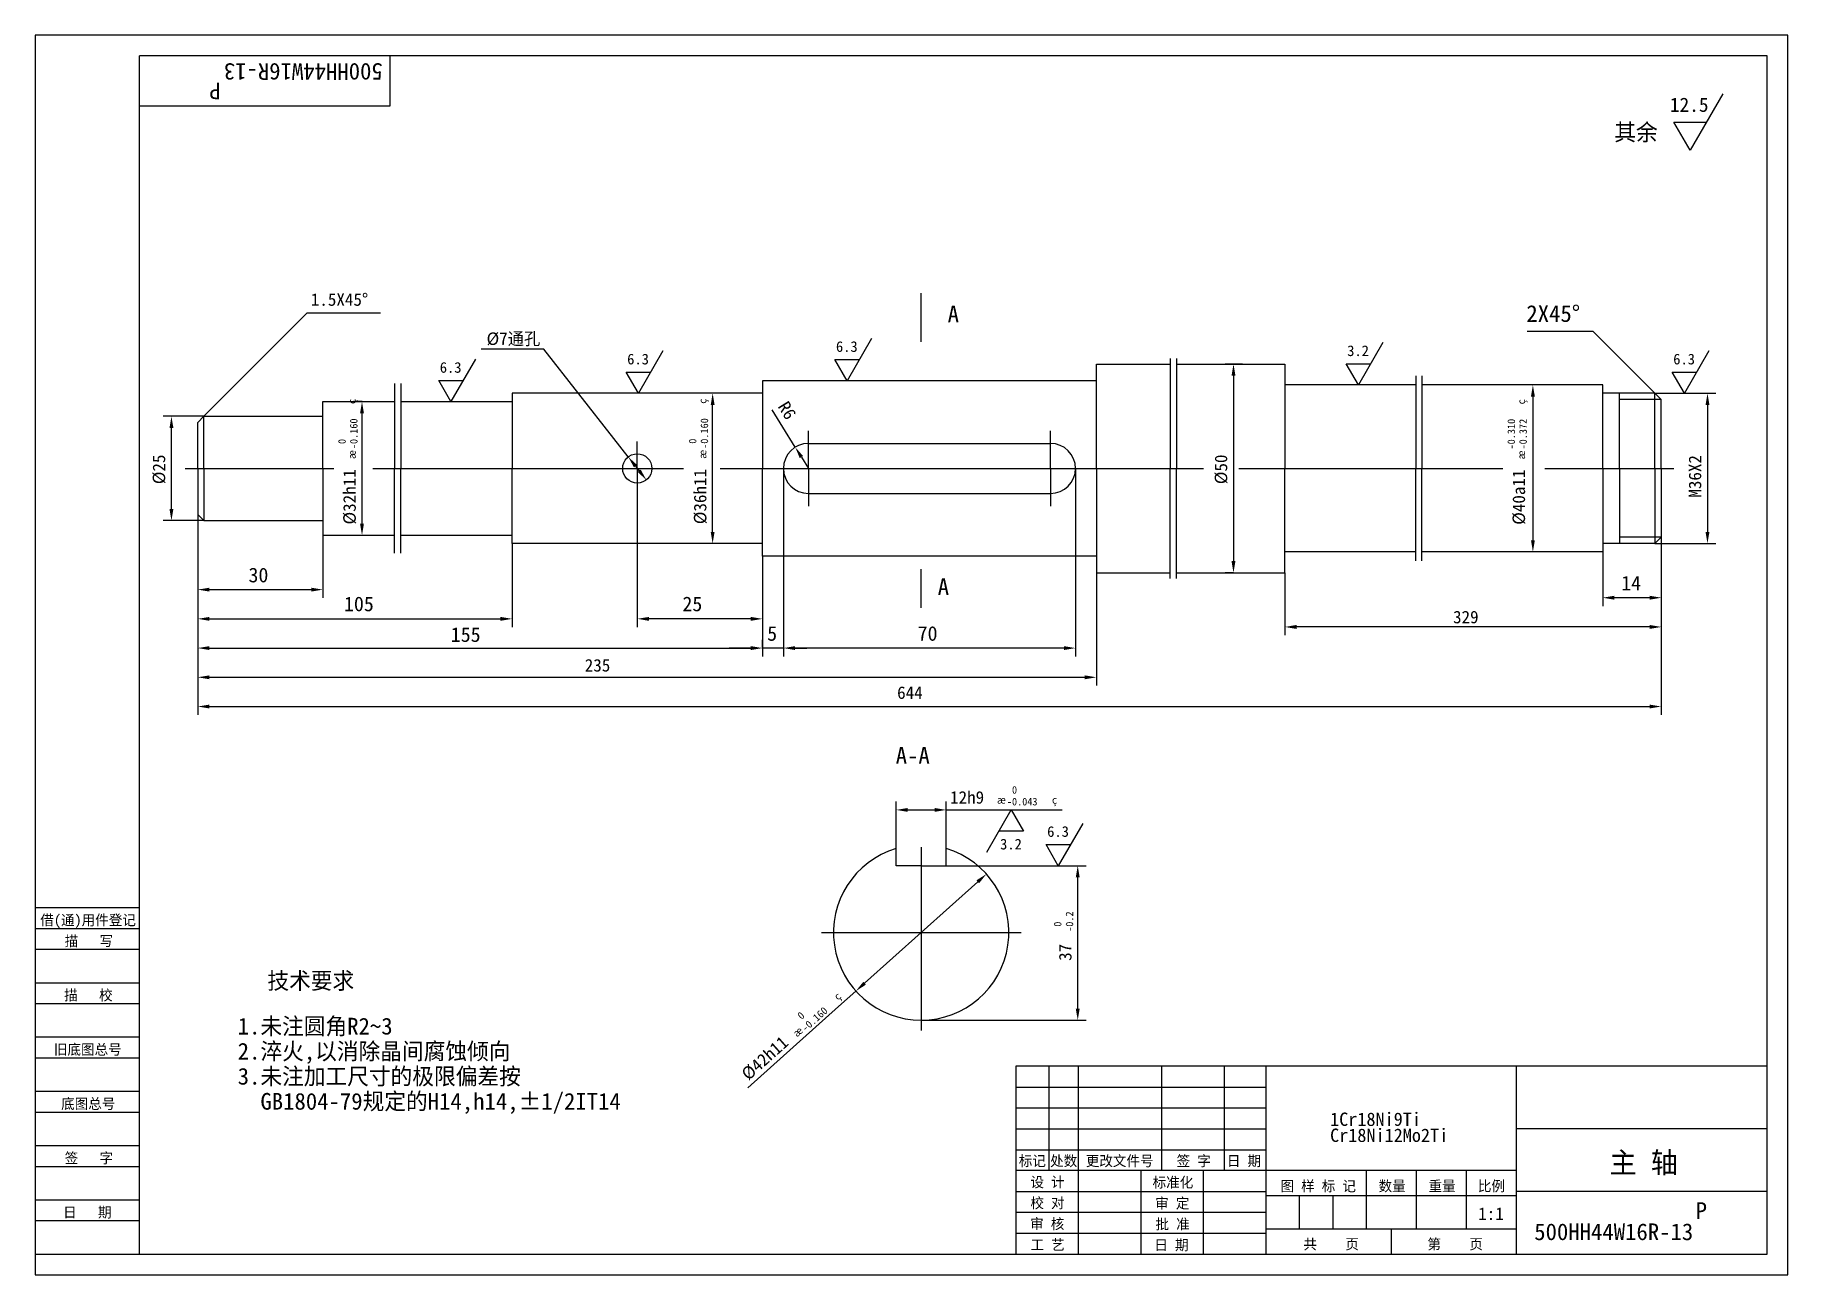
# Model space of a CAD drawing. Header units: metres. Extents: x 0 to 420, y 0 to 297.
import ezdxf

# ---------------------------------------------------------------- set-up
doc = ezdxf.new("R2010")
doc.units = ezdxf.units.M
for name, color, linetype in [('B', 3, 'Continuous'), ('C', 6, 'Continuous'), ('D', 1, 'Continuous'), ('FL', 5, 'Continuous'), ('HA', 5, 'Continuous'), ('T', 7, 'Continuous'), ('TL', 4, 'Continuous')]:
    doc.layers.add(name, color=color, linetype=linetype)

# ---------------------------------------------------------------- blocks, each defined once
blk = doc.blocks.new('TUKUN3')
at = {"layer": 'FL'}
for p, q in [((420, 297), (0, 297)), ((0, 297), (0, 0)), ((420, 0), (420, 297)), ((0, 78), (25, 78)), ((0, 70), (25, 70)), ((0, 65), (25, 65)), ((0, 57), (25, 57)), ((0, 52), (25, 52)), ((243, 25), (243, 50)), ((250, 5), (250, 50)), ((270, 25), (270, 50)), ((285, 25), (285, 50)), ((0, 44), (25, 44)), ((235, 45), (295, 45)), ((0, 39), (25, 39)), ((235, 40), (295, 40)), ((235, 35), (295, 35)), ((0, 31), (25, 31)), ((235, 30), (295, 30)), ((0, 26), (25, 26)), ((280, 5), (280, 25)), ((0, 18), (25, 18)), ((235, 20), (295, 20)), ((0, 13), (25, 13)), ((235, 15), (295, 15)), ((235, 10), (295, 10)), ((0, 0), (420, 0))]:
    blk.add_line(p, q, dxfattribs=at)
at = {"layer": 'TL'}
for p, q in [((415, 292), (25, 292)), ((25, 5), (25, 292)), ((85, 292), (85, 280)), ((415, 5), (415, 292)), ((85, 280), (25, 280)), ((0, 88), (25, 88)), ((0, 83), (25, 83)), ((415, 50), (235, 50)), ((235, 50), (235, 5)), ((295, 5), (295, 50)), ((355, 5), (355, 50)), ((415, 35), (355, 35)), ((355, 25), (235, 25)), ((265, 5), (265, 25)), ((319, 11), (319, 25)), ((331, 11), (331, 25)), ((343, 11), (343, 25)), ((295, 19), (355, 19)), ((303, 11), (303, 19)), ((311, 11), (311, 19)), ((415, 20), (355, 20)), ((355, 11), (295, 11)), ((325, 5), (325, 11)), ((0, 5), (415, 5))]:
    blk.add_line(p, q, dxfattribs=at)
at = {"layer": 'T'}
for s, p in [('借(通)用件登记', (1.26, 83.76)), ('描   写', (7.09, 78.76)), ('描   校', (6.98, 65.76)), ('旧底图总号', (4.52, 52.76)), ('底图总号', (6.25, 39.76)), ('签   字', (7.1, 26.76)), ('标记', (235.71, 26.07)), ('处数', (243.22, 26.07)), ('更改文件号', (251.75, 26.07)), ('签 字', (273.53, 26.07)), ('日 期', (285.57, 26.07)), ('设 计', (238.5, 20.99)), ('标准化', (267.77, 20.93)), ('图 样 标 记', (298.4, 20.04)), ('数量', (321.92, 20.04)), ('重量', (333.88, 20.04)), ('比例', (345.7, 20.04)), ('校 对', (238.48, 15.99)), ('审 定', (268.39, 15.93)), ('日   期', (6.72, 13.76)), ('审 核', (238.41, 10.99)), ('批 准', (268.46, 10.93)), ('工 艺', (238.52, 5.99)), ('日 期', (268.18, 5.93)), ('共    页', (303.91, 6.13)), ('第    页', (333.62, 6.13))]:
    blk.add_text(s, height=2.5, dxfattribs=at).set_placement(p)

msp = doc.modelspace()

# ---------------------------------------------------------------- linework, layer by layer
at = {"layer": 'B'}
for p, q in [((271.96, 219.55), (271.96, 193.19)), ((273.46, 219.55), (273.46, 193.19)), ((330.81, 215.35), (330.81, 193.19)), ((332.31, 215.35), (332.31, 193.19)), ((86.14, 213.5), (86.14, 193.19)), ((87.64, 213.5), (87.64, 193.19)), ((86.14, 172.88), (86.14, 193.19)), ((87.64, 172.88), (87.64, 193.19)), ((271.96, 166.84), (271.96, 193.19)), ((273.46, 166.84), (273.46, 193.19)), ((330.81, 171.03), (330.81, 193.19)), ((332.31, 171.03), (332.31, 193.19))]:
    msp.add_line(p, q, dxfattribs=at)
at = {"layer": 'C'}
for p, q in [((185.3, 193.19), (185.3, 202.19)), ((243.3, 193.19), (243.3, 202.19)), ((144.3, 193.19), (144.3, 199.61)), ((35.97, 193.19), (71.56, 193.19)), ((80.95, 193.19), (155.37, 193.19)), ((144.3, 193.19), (144.3, 187.44)), ((164.17, 193.19), (279.97, 193.19)), ((185.3, 193.19), (185.3, 184.19)), ((243.3, 193.19), (243.3, 184.19)), ((288.45, 193.19), (351.71, 193.19)), ((361.71, 193.19), (392.63, 193.19)), ((212.32, 102.45), (212.32, 58.59)), ((188.47, 82.02), (236.27, 82.02))]:
    msp.add_line(p, q, dxfattribs=at)
at = {"layer": 'D'}
for p, q in [((404.39, 282.91), (396.58, 269.39)), ((392.68, 276.15), (400.48, 276.15)), ((396.58, 269.39), (392.68, 276.15)), ((40.47, 205.69), (65.22, 230.44)), ((65.22, 230.44), (82.77, 230.44)), ((200.42, 224.33), (194.57, 214.19)), ((322.93, 223.33), (317.08, 213.19)), ((373.32, 226.01), (357.52, 226.01)), ((388.13, 211.19), (373.32, 226.01)), ((105.51, 219.33), (99.65, 209.19)), ((121.87, 221.77), (106.87, 221.77)), ((138.68, 200.35), (121.87, 221.77)), ((150.4, 221.33), (144.55, 211.19)), ((191.64, 219.26), (197.49, 219.26)), ((194.57, 214.19), (191.64, 219.26)), ((401.04, 221.33), (395.19, 211.19)), ((96.73, 214.26), (102.58, 214.26)), ((99.65, 209.19), (96.73, 214.26)), ((141.62, 216.26), (147.48, 216.26)), ((144.55, 211.19), (141.62, 216.26)), ((289.31, 218.19), (285.15, 218.19)), ((287.15, 215.39), (287.15, 170.99)), ((314.15, 218.26), (320, 218.26)), ((317.08, 213.19), (314.15, 218.26)), ((392.26, 216.26), (398.11, 216.26)), ((395.19, 211.19), (392.26, 216.26)), ((162.35, 211.19), (160.35, 211.19)), ((358.89, 213.19), (356.89, 213.19)), ((358.89, 210.39), (358.89, 175.99)), ((388.13, 211.19), (402.72, 211.19)), ((78.34, 209.19), (76.34, 209.19)), ((78.34, 179.99), (78.34, 206.39)), ((162.35, 177.99), (162.35, 208.39)), ((179.19, 203.05), (176.58, 207.25)), ((400.72, 208.39), (400.72, 177.99)), ((40.47, 205.69), (30.68, 205.69)), ((32.68, 183.49), (32.68, 202.89)), ((182.14, 198.29), (179.19, 203.05)), ((142.14, 195.94), (138.68, 200.35)), ((143.87, 193.74), (144.73, 192.64)), ((183.61, 195.91), (185.3, 193.19)), ((179.3, 193.19), (179.3, 148.16)), ((179.3, 193.19), (179.3, 148.16)), ((249.3, 193.19), (249.3, 148.16)), ((144.3, 187.44), (144.3, 155.16)), ((40.47, 180.69), (30.68, 180.69)), ((38.97, 182.19), (38.97, 134.16)), ((38.97, 182.19), (38.97, 141.16)), ((38.97, 182.19), (38.97, 148.16)), ((38.97, 182.19), (38.97, 155.16)), ((38.97, 182.19), (38.97, 162.16)), ((68.97, 177.19), (68.97, 162.16)), ((77.3, 177.19), (80.34, 177.19)), ((389.63, 176.69), (389.63, 134.16)), ((114.3, 175.19), (114.3, 155.16)), ((163.65, 175.19), (160.35, 175.19)), ((358.89, 173.19), (356.89, 173.19)), ((375.63, 173.19), (375.63, 160.22)), ((388.13, 175.19), (402.72, 175.19)), ((174.3, 172.19), (174.3, 148.16)), ((254.3, 168.19), (254.3, 141.16)), ((287.15, 168.19), (285.15, 168.19)), ((299.46, 168.19), (299.46, 153.22)), ((41.77, 164.16), (66.17, 164.16)), ((386.83, 162.22), (378.43, 162.22)), ((41.77, 157.16), (111.5, 157.16)), ((171.5, 157.16), (147.1, 157.16)), ((174.3, 150.16), (174.3, 152.16)), ((386.83, 155.22), (302.26, 155.22)), ((41.77, 150.16), (171.5, 150.16)), ((168.7, 150.16), (166.28, 150.16)), ((171.5, 150.16), (168.7, 150.16)), ((179.3, 150.16), (174.3, 150.16)), ((182.1, 150.16), (184.9, 150.16)), ((246.5, 150.16), (182.1, 150.16)), ((41.77, 143.16), (251.5, 143.16)), ((41.77, 136.16), (386.83, 136.16)), ((206.32, 102.15), (206.32, 113.39)), ((209.12, 111.39), (215.52, 111.39)), ((218.32, 102.15), (218.32, 113.39)), ((218.32, 111.39), (246.12, 111.39)), ((228.04, 101.25), (233.9, 111.39)), ((233.9, 111.39), (236.83, 106.32)), ((236.83, 106.32), (230.97, 106.32)), ((251.03, 108.16), (245.18, 98.02)), ((242.25, 103.09), (248.1, 103.09)), ((245.18, 98.02), (242.25, 103.09)), ((218.32, 98.02), (251.83, 98.02)), ((198.77, 69.87), (225.87, 94.17)), ((249.83, 63.82), (249.83, 95.22)), ((196.68, 68), (192.51, 64.27)), ((192.51, 64.27), (170.77, 44.78)), ((212.32, 61.02), (251.83, 61.02))]:
    msp.add_line(p, q, dxfattribs=at)
for points in [[(286.68, 215.39), (287.62, 215.39), (287.15, 218.19)], [(161.89, 208.39), (162.82, 208.39), (162.35, 211.19)], [(358.43, 210.39), (359.36, 210.39), (358.89, 213.19)], [(400.26, 208.39), (401.19, 208.39), (400.72, 211.19)], [(77.87, 206.39), (78.8, 206.39), (78.34, 209.19)], [(32.21, 202.89), (33.15, 202.89), (32.68, 205.69)], [(183.22, 195.66), (184.01, 196.16), (182.14, 198.29)], [(143.5, 193.45), (144.24, 194.03), (142.14, 195.94)], [(144.37, 192.35), (145.1, 192.93), (146.46, 190.44)], [(32.21, 183.49), (33.15, 183.49), (32.68, 180.69)], [(77.87, 179.99), (78.8, 179.99), (78.34, 177.19)], [(161.89, 177.99), (162.82, 177.99), (162.35, 175.19)], [(400.26, 177.99), (401.19, 177.99), (400.72, 175.19)], [(358.43, 175.99), (359.36, 175.99), (358.89, 173.19)], [(286.68, 170.99), (287.62, 170.99), (287.15, 168.19)], [(41.77, 164.62), (41.77, 163.69), (38.97, 164.16)], [(66.17, 164.62), (66.17, 163.69), (68.97, 164.16)], [(378.43, 162.69), (378.43, 161.75), (375.63, 162.22)], [(386.83, 162.69), (386.83, 161.75), (389.63, 162.22)], [(41.77, 157.62), (41.77, 156.69), (38.97, 157.16)], [(111.5, 157.62), (111.5, 156.69), (114.3, 157.16)], [(147.1, 157.62), (147.1, 156.69), (144.3, 157.16)], [(171.5, 157.62), (171.5, 156.69), (174.3, 157.16)], [(302.26, 155.69), (302.26, 154.75), (299.46, 155.22)], [(386.83, 155.69), (386.83, 154.75), (389.63, 155.22)], [(41.77, 150.62), (41.77, 149.69), (38.97, 150.16)], [(171.5, 150.62), (171.5, 149.69), (174.3, 150.16)], [(171.5, 150.62), (171.5, 149.69), (174.3, 150.16)], [(182.1, 150.62), (182.1, 149.69), (179.3, 150.16)], [(182.1, 150.62), (182.1, 149.69), (179.3, 150.16)], [(246.5, 150.62), (246.5, 149.69), (249.3, 150.16)], [(41.77, 143.62), (41.77, 142.69), (38.97, 143.16)], [(251.5, 143.62), (251.5, 142.69), (254.3, 143.16)], [(41.77, 136.62), (41.77, 135.69), (38.97, 136.16)], [(386.83, 136.62), (386.83, 135.69), (389.63, 136.16)], [(209.12, 111.86), (209.12, 110.92), (206.32, 111.39)], [(215.52, 111.86), (215.52, 110.92), (218.32, 111.39)], [(249.36, 95.22), (250.3, 95.22), (249.83, 98.02)], [(226.18, 93.82), (225.56, 94.52), (227.96, 96.04)], [(199.08, 69.53), (198.46, 70.22), (196.68, 68)], [(249.36, 63.82), (250.3, 63.82), (249.83, 61.02)]]:
    msp.add_solid(points, dxfattribs=at)
at = {"layer": 'HA'}
for p, q in [((389.63, 209.69), (379.63, 209.69)), ((389.63, 176.69), (379.63, 176.69))]:
    msp.add_line(p, q, dxfattribs=at)
at = {"layer": 'TL'}
for p, q in [((212.32, 223.52), (212.32, 235.19)), ((254.3, 214.19), (254.3, 218.19)), ((254.3, 218.19), (271.96, 218.19)), ((273.46, 218.19), (299.46, 218.19)), ((299.46, 218.19), (299.46, 193.19)), ((174.3, 211.19), (114.3, 211.19)), ((114.3, 211.19), (114.3, 193.19)), ((254.3, 214.19), (174.3, 214.19)), ((174.3, 214.19), (174.3, 193.19)), ((254.3, 193.19), (254.3, 214.19)), ((330.81, 213.19), (299.46, 213.19)), ((375.63, 213.19), (332.31, 213.19)), ((375.63, 193.19), (375.63, 213.19)), ((388.13, 211.19), (375.63, 211.19)), ((379.63, 193.19), (379.63, 211.19)), ((389.63, 209.69), (388.13, 211.19)), ((388.13, 193.19), (388.13, 211.19)), ((68.97, 193.19), (68.97, 209.19)), ((68.97, 209.19), (86.14, 209.19)), ((87.64, 209.19), (114.3, 209.19)), ((389.63, 193.19), (389.63, 209.69)), ((38.97, 204.19), (40.47, 205.69)), ((38.97, 193.19), (38.97, 204.19)), ((40.47, 205.69), (68.97, 205.69)), ((40.47, 193.19), (40.47, 205.69)), ((185.3, 199.19), (243.3, 199.19)), ((38.97, 193.19), (38.97, 182.19)), ((40.47, 193.19), (40.47, 180.69)), ((68.97, 193.19), (68.97, 177.19)), ((114.3, 175.19), (114.3, 193.19)), ((174.3, 172.19), (174.3, 193.19)), ((254.3, 193.19), (254.3, 172.19)), ((299.46, 168.19), (299.46, 193.19)), ((375.63, 193.19), (375.63, 173.19)), ((379.63, 193.19), (379.63, 175.19)), ((388.13, 193.19), (388.13, 175.19)), ((389.63, 193.19), (389.63, 176.69)), ((185.3, 187.19), (243.3, 187.19)), ((38.97, 182.19), (40.47, 180.69)), ((40.47, 180.69), (68.97, 180.69)), ((68.97, 177.19), (86.14, 177.19)), ((87.64, 177.19), (114.3, 177.19)), ((389.63, 176.69), (388.13, 175.19)), ((174.3, 175.19), (114.3, 175.19)), ((330.81, 173.19), (299.46, 173.19)), ((375.63, 173.19), (332.31, 173.19)), ((388.13, 175.19), (375.63, 175.19)), ((254.3, 172.19), (174.3, 172.19)), ((212.32, 159.76), (212.32, 169.1)), ((254.3, 172.19), (254.3, 168.19)), ((254.3, 168.19), (271.96, 168.19)), ((273.46, 168.19), (299.46, 168.19)), ((206.32, 98.02), (206.32, 102.15)), ((218.32, 98.02), (218.32, 102.15)), ((212.32, 98.02), (206.32, 98.02)), ((212.32, 98.02), (218.32, 98.02))]:
    msp.add_line(p, q, dxfattribs=at)
msp.add_circle((144.3, 193.19), 3.5, dxfattribs=at)
for centre, radius, start, end in [((185.3, 193.19), 6, 90, 270), ((243.3, 193.19), 6, 270, 90), ((212.32, 82.02), 21, 106.6, 73.4)]:
    msp.add_arc(centre, radius, start, end, dxfattribs=at)

# ---------------------------------------------------------------- block references
at = {"layer": 'D'}
msp.add_blockref('TUKUN3', (0, 0), dxfattribs=at)

# ---------------------------------------------------------------- texts
for s, height, rotation, p in [('500HH44W16R-13', 4, 180, (83.32, 290.24)), ('P', 4, 180, (44.48, 285.62)), ('%%231', 1.8, 90, (76.84, 208.61)), ('%%231', 1.8, 90, (160.85, 208.68)), ('R6', 3, 301.8, (177.86, 208.04)), ('%%231', 1.8, 90, (357.01, 208.53)), ('-0.160', 1.8, 90, (77.26, 197.81)), ('-0.160', 1.8, 90, (161.27, 197.88)), ('-0.310', 1.8, 90, (354.61, 197.73)), ('-0.372', 1.8, 90, (357.43, 197.73)), (' 0', 1.8, 90, (74.44, 197.81)), ('%%230', 1.8, 90, (76.84, 195.41)), (' 0', 1.8, 90, (158.45, 197.88)), ('%%230', 1.8, 90, (160.85, 195.48)), ('%%C25', 3, 90, (31.18, 189.41)), ('%%C50', 3, 90, (285.65, 189.41)), ('%%230', 1.8, 90, (357.01, 195.33)), ('M36X2', 3, 90, (399.22, 186.19)), ('%%C32h11', 3, 90, (76.84, 179.76)), ('%%C36h11', 3, 90, (160.85, 179.83)), ('%%C40a11', 3, 90, (357.01, 179.69)), (' 0', 1.8, 90, (245.93, 82.19)), ('-0.2', 1.8, 90, (248.75, 82.19)), ('37', 3, 90, (248.33, 75.23)), ('%%231', 1.8, 41.87, (192.39, 65.67)), ('-0.160', 1.8, 41.87, (184.63, 58.15)), ('%%230', 1.8, 41.87, (182.56, 56.86)), (' 0', 1.8, 41.87, (182.74, 60.25)), ('%%C42h11', 3, 41.87, (170.91, 46.42))]:
    msp.add_text(s, height=height, rotation=rotation, dxfattribs=at).set_placement(p)
for s, height, p in [('12.5', 3.4, (391.72, 278.61)), ('其余', 4, (378.4, 271.72)), ('1.5X45%%d', 3, (66.08, 232.15)), ('A', 4, (218.66, 228.19)), ('2X45%%d', 4, (357.32, 228.29)), ('%%C7通孔', 3, (108.18, 222.77)), ('6.3', 2.55, (191.9, 221.11)), ('3.2', 2.55, (314.4, 220.11)), ('6.3', 2.55, (96.98, 216.11)), ('6.3', 2.55, (141.88, 218.11)), ('6.3', 2.55, (392.52, 218.11)), ('30', 3.5, (51.14, 165.91)), ('A', 4, (216.28, 162.87)), ('14', 3.5, (380.05, 163.97)), ('105', 3.5, (74.02, 158.99)), ('25', 3.5, (155.11, 158.99)), ('329', 3, (339.76, 156.09)), ('155', 3.5, (99.61, 151.64)), ('5', 3.5, (175.42, 151.91)), ('70', 3.5, (211.47, 151.91)), ('235', 3, (131.71, 144.54)), ('644', 3, (206.56, 137.99)), ('A-A', 4, (206.22, 122.44)), ('12h9', 3, (219.24, 112.89)), ('%%230', 1.8, (230.45, 112.89)), ('-0.043', 1.8, (232.85, 112.47)), (' 0', 1.8, (232.85, 115.29)), ('%%231', 1.8, (243.65, 112.89)), ('6.3', 2.55, (242.51, 104.94)), ('3.2', 2.55, (231.23, 101.92)), ('技术要求', 4, (55.66, 68.48)), ('1.未注圆角R2%%1263', 4, (48.55, 57.59)), ('2.淬火,以消除晶间腐蚀倾向', 4, (48.55, 51.59)), ('3.未注加工尺寸的极限偏差按', 4, (48.55, 45.59)), ('  GB1804-79规定的H14,h14,%%P1/2IT14', 4, (48.55, 39.59)), ('1Cr18Ni9Ti', 3.2, (310.3, 35.7)), ('Cr18Ni12Mo2Ti', 3.2, (310.3, 31.86)), ('主 轴', 5, (377.24, 24.42)), ('P', 4, (397.89, 13.42)), ('1:1', 3, (345.78, 13.16)), ('500HH44W16R-13', 4, (359.21, 8.34))]:
    msp.add_text(s, height=height, dxfattribs=at).set_placement(p)

doc.saveas('drawing.dxf')
